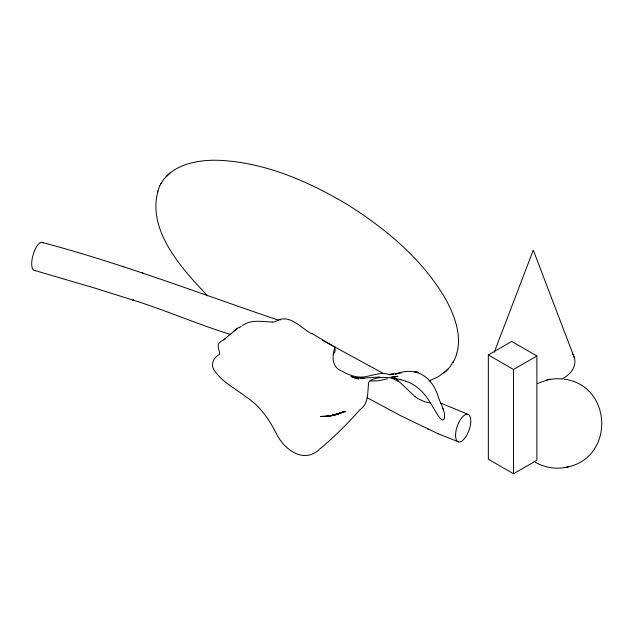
<?xml version="1.0" encoding="UTF-8"?>
<svg xmlns="http://www.w3.org/2000/svg" width="634" height="634" viewBox="0 0 634 634"><rect width="100%" height="100%" fill="white"/><g stroke="black" fill="none" stroke-linecap="round" stroke-linejoin="round"><path stroke-width="0.95" d="M159.681 186.024C143.863 227.59 181.237 267.944 207.461 295.729M454.427 359.803C463.684 340.014 455.584 317.254 445.75 299.327C422.577 259.155 385.813 228.811 347.06 204.346C307.538 180.896 263.459 161.765 216.907 160.243C195.676 159.919 169.619 165.228 159.546 186.309M157.43 191.777L157.747 190.889M456.369 354.929L456.686 354.041M494.235 352.33L533.281 250.137L574.309 357.639M160.679 184.145L161.115 183.305M446.217 370.835L449.728 367.276L453.437 361.681M453.001 362.513L454.57 359.518M166.14 176.601L167.899 174.984M168.168 174.746L170.284 172.805M429.044 381.002L438.427 376.636L445.948 371.072M443.832 373.022L447.976 369.218M223.342 340.022L238.376 327.58M233.772 331.186L236.95 328.634M239.01 327.818L241.292 326.209M225.26 338.992C215.647 343.549 218.08 345.522 219.784 353.51A13.14 5.849 24.9 0 1 219.483 354.406C213.452 357.6 209.846 365.018 214.831 371.056C222.439 382.207 235.119 388.325 245.493 396.496C259.441 405.38 269.085 418.979 276.329 433.577C284.016 449.53 304.09 464.516 319.901 448.935C334.237 436.897 347.622 423.718 359.969 409.643C369.527 402.994 367.094 391.511 368.877 381.977A3.63 1.989 -32.1 0 1 370.486 380.368C379.814 375.685 391.027 377.46 400.823 379.647M242.457 325.472C251.27 319.219 262.191 321.731 272.144 322.017M488.346 354.945L511.709 341.449L536.871 355.983L536.871 460.268L513.508 473.756L488.346 459.23L488.346 354.945L513.508 369.471L536.871 355.983M537.41 383.483L547.871 379.774M333.444 353.915L335.029 351.775L335.029 347.107L311.714 333.381M280.069 319.972L280.68 319.734M337.201 414.24L329.45 416.134L345.348 411.49L332.699 415.484M334.847 414.81L343.921 411.72L336.321 414.549L325.107 416.593L332.858 415.389L340.759 413.051M332.557 415.484L339.428 413.439L328.412 416.237L320.447 416.49L331.796 415.714M387.429 378.831L378.197 380.796L370.296 380.994M567.153 467.084C614.956 457.597 612.436 385.504 564.205 379.18M392.28 377.444L394.76 376.794M275.592 321.493C289.294 312.728 300.682 328.15 311.865 333.833M390.964 374.306L393.46 374.29L389.53 374.425L399.016 373.347L395.117 374.139C415.563 366.206 431.453 375.819 438.102 396.139C440.059 403.446 446.003 410.856 444.228 418.852C443.158 421.658 440.273 418.781 439.386 417.299C436.105 412.797 433.553 407.813 430.565 403.121C424.859 393.389 416.609 384.6 405.578 381.137M549.115 379.52L554.726 378.752L561.676 378.863M535.294 462.281C544.511 467.464 555.598 469.485 565.988 467.321M393.659 377.079L397.938 376.327L391.535 376.81M546.611 380.043L550.09 379.314M564.949 467.543L568.5 466.798M397.423 373.656L401.33 372.911M379.837 376.976L360.881 378.355L364.312 378.419L353.249 377.278L356.784 378.189L350.943 376.509L358.305 378.744M335.029 347.107C331.836 355.302 331.661 367.791 342.011 371.152C349.247 375.249 357.711 378.435 366.111 376.58C373.854 375.059 382.033 371.659 389.823 374.829M392.042 374.337L393.46 374.29M430.771 403.097L424.97 401.821L418.717 399.063A17.514 6.689 42.3 0 1 415.024 396.591M358.836 378.847L354.477 377.674L358.622 378.815M41.662 242.307C122.132 263.593 199.781 293.613 278.524 320.17M34.593 270.425L94.934 288.129L133.893 300.389L132.791 300.033C165.823 310.24 197.499 324.315 230.538 334.459M141.762 272.525L142.864 272.882M122.592 266.375L123.654 266.724M467.979 414.374L440.519 402.97M458.39 441.827L437.444 433.45M367.07 397.676L400.617 415.69L438.094 433.743M427.704 429.059L428.378 429.361M322.714 340.442L383.76 373.656M390.623 377.396L398.35 381.597M415.024 396.607L395.331 378.022M442.643 408.248L443.538 410.198M513.508 369.471L513.508 473.756M35.179 270.369A14.542 5.246 -74.1 0 1 33.142 254.717A14.542 5.246 -74.1 0 1 43.12 243.036M572.645 353.867A41.63 24.037 0 0 1 561.954 379.108M442.263 407.733A16.444 7.79 -89 0 1 442.611 408.32M400.815 379.703A35.449 20.439 21.4 0 1 405.562 381.192M275.632 321.596A19.559 17.498 19.4 0 1 272.168 322.143M416.95 372.198L414.327 371.651L418.44 372.523L416.95 372.198M465.158 437.714A14.542 6.221 -70.4 0 0 468.574 414.644A14.542 6.221 -70.4 0 0 455.822 431.928A14.542 6.221 -70.4 0 0 465.158 437.714"/></g></svg>
